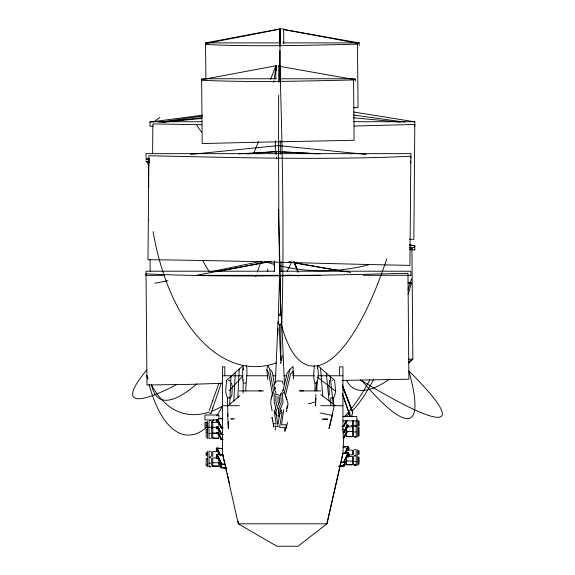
<?xml version="1.0" encoding="UTF-8"?>
<svg xmlns="http://www.w3.org/2000/svg" width="575" height="575" viewBox="0 0 575 575"><rect width="100%" height="100%" fill="white"/><g stroke="black" fill="none" stroke-linecap="round" stroke-linejoin="round"><path stroke-width="0.86" d="M293.085 375.425L293.085 366.455L289.929 369.366L287.126 373.218L283.022 390.468M293.408 379.09L293.408 371.198L290.634 373.764L285.437 395.578L287.09 400.207L285.229 394.572M274.541 260.935L274.469 271.695A255.185 3.04 88.7 0 1 274.196 261.941M275.288 154.208L275.382 140.76M275.82 78.876L275.914 65.421M152.612 153.561L152.857 123.913L201.854 124.746M277.818 334.923L278.005 328.684M278.192 322.446L279.45 279.666M315.869 394.457L315.438 405.95L315.927 398.317M275.332 383.043L277.977 322.604M229.72 404.275L230.999 376.467M224.811 375.77L224.811 366.857L222.424 366.857L222.424 453.38L238.273 523.803L276.877 546.25L297.994 546.25L326.931 523.803L342.937 453.38L343.455 442.57L342.937 428.662M237.842 397.411L239.222 369.107M233.817 400.811L235.297 372.622M316.006 390.914L316.66 381.311M317.544 368.208L317.723 365.592L334.693 380.391C334.758 386.156 336.907 392.603 333.622 397.85L333.622 405.713M352.583 414.28L352.719 412.289M243.088 368.065L242.6 371.845L242.837 380.212M270.962 400.15L270.732 403.233L272.061 410.773M272.658 394.127L273.003 391.632L274.153 393.623L274.261 402.435L275.799 408.056M267.77 379.428L266.915 369.984L267.605 365.262L269.495 368.553L273.527 391.043M275.569 407.905L274.857 412.282L275.698 413.253M276.64 409.235L275.82 414.266L277.279 415.941M278.94 408.847L278.221 413.274L279.5 414.747M278.142 423.682L279.773 413.957M282.152 412.124L279.594 427.376L284.884 427.34L284.884 431.358L285.66 427.994M334.176 405.713L329.044 428.662L332.875 413.31M342.937 453.38L326.931 523.803L238.273 523.803L238.273 521.13M219.334 466.842L218.73 466.555M286.594 408.674L287.378 405.296M286.336 411.729L288.068 404.268L287.356 401.019M287.565 422.402L286.192 428.317L286.192 424.774L281.542 424.81L283.712 409.652M284.431 392.445L289.929 369.366M216.66 419.958L216.236 421.698L217.098 419.879M216.236 429.043L216.66 427.304L217.098 427.218L216.725 428.397M220.527 455.242L217.098 448.083L216.66 448.162L216.236 449.902L217.142 451.317L216.236 449.902L217.098 448.083L222.403 448.572M272.27 394.062L271.069 399.388L271.695 397.361M282.67 391.582L283.324 389.412M225.206 464.305L221.591 463.989L216.538 456.191L217.098 454.43L223.28 455.005M216.912 456.011L216.236 457.24L217.142 458.663L216.236 457.24M216.725 458.821L217.098 457.643L216.66 457.729M218.874 383.259L209.228 410.521M255.782 276.654L256.371 274.965M257.312 272.054L261.129 261.072M210.809 413.892L221.26 383.209M245.805 390.914C245.69 382.418 247.803 374.152 246.546 365.592M316.983 390.914C316.293 383.209 319.484 375.798 317.723 368.065M271.903 396.685L272.327 395.528M277.948 405.821L279.565 401.99L279.198 396.592M278.53 408.839L281.24 402.442L280.65 393.839M280.693 408.286L282.986 402.867L282.368 393.782L284.28 392.013L285.437 395.578M280.83 411.599L281.498 410.025M346.2 420.641L343.534 426.212L346.229 420.648M347.336 424.824L343.534 432.781L347.35 424.824M343.613 437.913L346.603 431.537L343.534 437.898L347.746 431.53M344.734 453.675L348.098 446.502L348.543 446.581L348.967 448.32L347.602 450.455L348.967 448.32L346.006 448.514M342.801 453.344L348.098 452.848L348.967 454.667L347.588 456.794L348.967 454.667L348.543 452.927L348.098 452.848L343.613 462.415L340.479 462.702M344.36 464.514L343.613 466.109L339.113 466.512M344.835 431.437L343.915 432.853L344.734 431.272M344.835 436.547L343.915 437.963L344.734 436.389M344.677 453.668L348.098 446.502L342.801 446.998M348.098 452.848L343.534 462.401L348.666 454.617M344.296 464.507L343.534 466.095L344.993 463.982M344.734 464.104L343.972 465.7L339.207 466.124M344.734 464.586L343.972 466.181L339.207 466.605M287.126 271.321L291.863 261.683M278.81 415.897L279.529 414.46L278.832 409.429M280.471 413.705L281.096 412.455L280.492 408.077M342.204 426.463L343.972 426.298L344.878 424.875M343.972 432.86L344.878 431.444M348.967 425.054L343.613 432.795M343.972 437.978L344.878 436.554M348.967 455.666L348.055 457.082L348.967 455.666L348.292 454.43M344.878 464.277L343.915 465.685M344.878 464.758L343.915 466.167L344.835 464.751M343.613 426.226L347.286 420.555M342.046 426.377L343.915 426.283L344.835 424.868M345.453 453.229L348.666 448.27L348.098 446.502M346.826 460.668L343.613 465.635L339.113 466.03M280.859 393.746L281.987 392.33M229.037 390.827L242.794 376.028M226.615 380.391L243.146 365.592L243.146 369.955M228.023 405.713L239.818 395.737M153.503 122.087L159.843 117.422M280.787 362.502L280.794 363.256L280.83 324.185L281.218 323.89A220.822 64.874 -80.4 0 0 386.731 258.858M281.139 394.687L279.709 395.377L276.762 394.342M314.496 402.018L310.234 403.492L308.437 403.442M210.982 271.716L261.1 261.33M205.591 43.599L280.808 28.937M154.718 283.231L167.943 280.722M197.045 275.202L270.236 261.33M216.322 271.767L271.774 261.316M205.591 45.511L205.591 42.888L280.111 28.901M201.645 79.717L276.165 65.73M216.236 420.059L221.591 427.807L223.158 427.951M216.236 426.628L221.591 434.369L223.158 434.52M220.318 433.018L221.289 434.427L220.369 433.011M220.318 438.136L221.289 439.544L220.369 438.128M221.591 439.487L218.241 432.314L221.591 439.487L216.998 432.4M217.098 454.43L221.67 463.975L217.098 454.43L216.66 454.509L216.236 456.248L217.594 458.376L216.538 456.191M216.66 455.501L217.098 455.422M216.66 457.952L217.098 457.865M216.66 458.203L217.098 458.124M221.289 467.267L220.318 465.858M220.318 466.332L221.289 467.741L220.369 466.325M221.67 467.676L220.369 465.843M158.865 122.245L202.386 116.035M149.982 122.08L202.386 115.18M161.582 122.202L201.753 117.681M146.036 158.887L149.601 158.528M190.663 154.395L278.149 145.583L366.311 154.423M163.365 122.202L201.746 118.464M343.239 447.077L348.543 446.581M343.239 453.423L348.543 452.927M340.436 462.81L343.915 462.465M339.113 466.253L341.766 466.002M339.207 466.347L343.088 466.002M149.608 161.237L146.036 161.51L149.572 162.085M246.955 153.848L276.431 151.606L316.753 153.791M146.036 159.34L149.608 159.131M238.92 153.834L276.431 151.606A325.96 4.586 87.6 0 1 276.525 154.272M258.98 390.914L261.496 390.784M222.697 383.245L190.62 384.359L146.97 384.991L146.036 273.865C233.342 277.89 320.656 275.231 407.97 273.333L408.904 379.241L342.082 380.406M354.207 126.033L414.791 124.466L413.856 239.329L409.4 239.265M354.43 426.427L356.205 426.427M354.43 449.7L356.205 449.693L356.205 455.235L354.43 455.228M354.43 456.047L356.205 456.04L356.205 465.276L354.43 465.276M409.242 247.739L411.916 247.696L412.85 359.181A186.106 52.62 -60.7 0 1 408.387 363.515M353.69 107.712L358.053 107.647L357.513 44.16C306.87 45.296 256.227 46.891 205.591 44.476L205.879 79.271M408.394 359.253L412.85 359.181A340.041 91.166 -60.1 0 1 408.423 361.955M205.591 42.888L280.14 42.888M282.835 42.888L359.181 42.888L359.181 45.511M276.194 78.761L201.645 78.761L201.645 81.255M279.788 78.761L355.235 78.761L355.235 81.255M202.041 121.728L149.982 121.728L149.982 126.256L153.568 126.256M353.747 121.728L414.791 121.728L414.791 126.256M409.407 249.766L414.791 249.766M274.397 271.213L146.036 271.213L146.036 275.59M280.679 271.213L410.845 271.213L410.845 275.59M146.036 275.368L163.983 275.36M198.095 275.353L320.182 275.317M363.263 275.31L410.845 275.296M222.424 375.77L242.743 375.77M246.33 375.77L267.849 375.77M273.233 375.77L275.921 375.77M283.993 375.77L286.681 375.77M292.963 375.77L314.482 375.77M318.068 375.77L342.937 375.77M228.39 380.391L230.287 380.391M332.185 380.391L332.839 380.391M243.829 383.051L245.805 383.051M314.266 365.592C314.252 371.385 312.685 377.516 315.007 383.051L316.983 383.051M239.394 390.914L263.602 390.914M299.079 390.914L320.994 390.914M226.528 380.391C226.464 386.156 224.315 392.603 227.599 397.85L230.467 397.85L231.905 395.011L232.25 386.644L231.538 382.864M333.622 397.85L330.754 397.85L330.754 405.713M222.424 405.713L239.387 405.713M320.62 405.713L342.937 405.713M352.396 410.794L342.283 384.891M209.782 413.188L210.96 413.188M350.815 414.956L351.993 414.956L351.993 416.832M342.937 416.508L356.823 416.508L356.823 420.893L342.937 420.893M234.787 418.88L230.898 418.88L232.659 418.887M323.854 419.24L327.664 419.24L322.065 419.197M209.782 420.519L210.96 420.519M207.553 422.323L204.952 422.323L204.952 427.29L217.106 427.29M212.764 422.323L217.975 422.323M356.205 425.392L354.43 425.392M350.815 425.586L351.993 425.586M347.199 426.801L352.446 426.801L352.446 431.588L346.322 431.502M356.205 431.962L354.43 431.962M212.757 433.162L218.874 433.162M212.757 433.234L218.004 433.234M208.998 433.543L210.587 433.543M212.757 433.493L218.004 433.493M346.322 436.447L352.446 436.447M346.322 436.698L352.446 436.698L352.446 431.918M356.205 436.82L354.43 436.82M212.757 438.021L218.874 438.279L212.757 438.279L212.757 428.375M210.587 438.653L208.998 438.653L208.998 427.225M347.199 450.074L352.446 450.074L352.446 454.854L348.946 454.854M210.587 451.274L208.998 451.274L208.998 456.809L210.587 456.809M218.004 451.648L212.757 451.648L212.757 456.435M347.199 456.421L352.446 456.421L352.446 464.902L346.322 464.902M210.587 457.621L208.998 457.621L208.998 466.857L210.587 466.857M218.004 457.995L212.757 457.995L212.757 466.476L218.874 466.476M352.446 461.2L346.322 460.884M356.205 461.581L354.43 461.574M212.757 462.782L218.874 462.702M208.998 463.155L210.587 463.155M346.322 464.42L352.446 464.42M356.205 464.801L354.43 464.794M356.205 465.024L354.43 465.017M212.757 466.002L218.874 466.002M212.757 466.224L218.874 466.224M208.998 466.375L210.587 466.375M323.215 419.225L327.664 419.24M281.764 28.75L282.253 28.75M354.43 437.072L356.205 437.079L356.205 420.67M299.978 390.734L303.758 390.914M279.867 151.743L320.239 153.798M409.422 245.317L414.791 245.64L409.486 244.799M287.45 275.13L299.072 275.842M408.164 282.498L410.845 282.663L408.192 282.217M353.33 117.782L400.538 122.18M218.867 418.406L222.403 418.737M218.428 418.485L222.841 418.902M222.992 428.037L221.224 427.872L220.318 426.449M221.224 434.441L222.992 434.607M221.224 439.552L223.158 439.631M216.66 448.162L222.841 448.737M218.428 454.674L222.841 455.084M225.206 464.413L221.224 464.054L220.318 462.638M226.09 467.604L221.591 467.209L218.371 462.25M225.989 467.705L221.224 467.274L220.469 465.685M224.423 467.777L225.989 467.928M223.876 467.741L226.528 467.993M226.291 468.129L221.591 467.691L220.843 466.095M221.224 467.755L226.528 468.251M353.452 115L405.008 122.152M353.762 112.024L414.791 121.828M409.479 245.539L411.247 245.834M288.787 261.941L350.7 272.457M282.749 29.368L359.181 42.888M278.803 66.197L355.235 79.717M289.376 261.869L344.827 271.716M408.2 282.972L410.845 283.446M348.543 425.723L348.098 425.644L348.479 426.823M348.098 453.84L348.543 453.927M348.098 456.068L348.543 456.147M348.098 456.291L348.543 456.37M348.098 456.55L348.543 456.629M283.453 29.426L358.297 43.434M320.153 412.994L331.567 415.251M320.764 394.565L335.283 405.713M317.414 377.128L335.124 390.827M220.369 426.442L221.289 427.857L220.469 426.283M216.538 449.844L219.751 454.811M220.369 462.631L221.289 464.047L220.469 462.465M202.407 260.353L209.243 271.853M270.724 369.653L272.37 372.521L274.562 384.74M266.915 369.984L268.582 372.88L272.385 394.069M274.519 389.857L275.827 392.128L275.95 402.133L277.761 408.775M219.384 462.422L221.67 467.195L219.348 462.429M217.098 448.083L220.469 455.249M298.001 272.04L294.019 261.776L298.08 272.061M294.019 261.769L297.915 271.759M342.391 385.818L352.13 410.794M342.463 386.364L352.547 412.289M342.283 393.365L350.218 416.207M342.312 393.961L350.146 416.588M283.31 384.366L282.361 381.275L278.271 380.83L275.554 381.484L273.729 385.178L274.951 388.592L274.828 387.076M278.631 404.117L277.984 401.731L277.919 396.506M222.424 453.38L226.751 471.615M227.161 473.354L229.626 483.769M272.701 420.907L272.025 417.191L273.75 426.887L273.578 423.43L276.151 424.106L274.239 410.665M278.717 415.186L278.968 416.961M276.287 414.029L278.099 426.765L275.166 425.989L275.368 429.927M278.659 95.227A495.233 10.091 -89.1 0 0 281.714 322.129L284.46 383.935M330.266 376.532L333.126 404.06M326.291 373.067L329.044 400.926M320.541 368.05L322.798 396.132M274.836 387.313L275.022 389.828M227.585 413.418L228.376 428.662L228.153 421.604M329.317 395.011L328.972 386.644L329.683 380.391M227.65 405.713L227.987 416.307M279.723 65.421L279.817 78.876M280.248 140.76L280.341 154.208M281.096 261.833L281.168 271.695M150.075 259.684L150.168 271.105M283.669 28.851L283.762 43.211M414.791 245.467L414.791 250.082M410.845 157.96L410.845 153.654L146.036 153.654L146.036 157.96M359.066 420.9L359.066 425.989M359.066 427.469L359.066 436.03M359.066 450.743L359.066 454.185M359.066 457.089L359.066 464.233M358.412 420.9L358.412 425.989M358.412 427.469L358.412 436.03M358.412 450.743L358.412 454.185M358.412 457.089L358.412 464.233M357.707 419.858L357.707 437.079M357.707 449.693L357.707 455.235M357.707 456.04L357.707 465.276M353.546 420.555L353.546 426.334M353.546 426.801L353.546 431.588M353.546 431.997L353.546 436.619M353.546 450.074L353.546 454.854M353.546 456.421L353.546 464.823M352.446 420.555L352.446 426.657M349.054 412.85L349.054 413.425M346.322 422.007L346.322 424.321M346.322 428.576L346.322 430.387M346.322 430.883L346.322 431.264M346.322 433.687L346.322 435.505M346.322 436.001L346.322 436.382M346.322 451.842L346.322 453.086M346.322 458.189L346.322 460.007M346.322 461.409L346.322 463.227M346.322 463.723L346.322 464.578M344.554 423.904L344.554 425.184M344.554 430.474L344.554 431.753M344.554 435.591L344.554 436.871M344.554 460.086L344.554 461.366M344.554 463.306L344.554 465.067M342.937 430.387L342.937 366.857L339.588 366.857L339.588 375.77M315.007 383.051L315.007 390.914M243.146 379.565L243.146 392.912M227.599 397.85L227.599 405.713M220.642 426.01L220.642 426.765M220.642 432.58L220.642 433.327M220.642 437.165L220.642 438.358M220.642 462.199L220.642 462.947M220.642 464.887L220.642 466.555M218.874 423.006L218.874 425.399M218.874 430.15L218.874 432.465M218.874 435.268L218.874 437.575M218.874 451.972L218.874 454.66M218.874 458.318L218.874 458.692M218.874 459.77L218.874 461.581M218.874 462.99L218.874 465.678M212.728 400.459L212.728 401.027M212.728 407.783L212.728 408.358M212.757 421.813L212.757 426.592M212.757 427.038L212.757 428.231M211.658 421.813L211.658 426.592M211.658 427.038L211.658 428.152M211.658 428.375L211.658 433.162M211.658 433.816L211.658 438.279M211.658 451.727L211.658 456.435M211.658 458.074L211.658 466.002M208.998 421.432L208.998 426.973M207.496 421.432L207.496 426.973M207.496 427.225L207.496 438.653M207.496 451.274L207.496 456.809M207.496 457.621L207.496 466.857M206.792 422.481L206.792 422.984M206.792 425.062L206.792 425.694M206.792 429.043L206.792 429.906M206.792 431.99L206.792 432.493M206.792 453.179L206.792 453.596M206.792 454.487L206.792 454.904M206.792 458.663L206.792 459.166M206.792 464.823L206.792 465.333M206.138 422.481L206.138 425.924M206.138 426.844L206.138 427.563M206.138 429.043L206.138 437.611M206.138 452.317L206.138 455.767M206.138 458.663L206.138 465.808M411.542 278.897A175.346 39.222 -73.1 0 1 407.991 289.735M369.905 379.845A175.346 39.222 -73.1 0 1 344.073 416.767M411.542 282.648A138.64 30.633 -72.7 0 1 408.077 294.177M373.829 379.083A138.64 30.633 -72.7 0 1 352.863 410.378M350.211 412.987A138.64 30.633 -72.7 0 1 344.899 416.911M360.295 379.881A342.535 30.238 36.9 0 0 408.904 370.976A425.313 49.371 61 0 1 361.51 380.255M282.167 355.443A90.857 2.465 -90 0 1 279.385 324.365M281.218 323.89A1.905 1.826 0 0 0 281.779 322.604A1170.082 73.341 84.9 0 0 279.86 65.392M280.83 324.185A1.905 1.826 0 0 1 278.53 321.317M281.527 321.691A1.905 1.826 0 0 1 281.714 322.129M388.923 379.565A186.106 52.62 -60.7 0 1 346.581 380.197M211.6 411.247A221.044 93.517 -75.4 0 0 222.424 406.122A127.276 51.664 -87.4 0 1 216.545 415.862M209.314 412.045A221.044 93.517 -75.4 0 1 151.132 384.409M148.055 378.177A221.044 93.517 -75.4 0 1 146.97 375.712A127.276 51.664 -87.4 0 0 147.775 379.248M213.85 419.534A127.276 51.664 -87.4 0 1 211.578 422.287M207.352 426.628A127.276 51.664 -87.4 0 1 149.076 384.416M276.316 70.725A182.562 3.86 88.7 0 1 275.978 65.399A187.292 57.982 -81.4 0 1 270.509 79.285M279.924 28.822A182.562 3.86 88.7 0 1 279.752 70.164M201.674 132.164A187.292 57.982 -81.4 0 1 196.506 124.603M275.978 65.399A232.961 124.337 84.6 0 1 274.261 78.876M273.995 80.651A232.961 124.337 84.6 0 1 273.722 82.419M258.398 141.687A232.961 124.337 84.6 0 1 253.453 153.654M279.975 46.108A273.844 10.86 88.1 0 0 279.86 28.851A203.061 3.658 89.6 0 0 279.953 43.758M279.989 50.528A273.844 10.86 88.1 0 1 279.924 82.103M414.791 246.697A294.652 230.906 -83.9 0 1 410.061 249.162M368.676 264.823A294.652 230.906 -83.9 0 1 280.456 265.945M274.354 264.399A294.652 230.906 -83.9 0 1 264.931 261.56M148.824 165.305A294.652 230.906 -83.9 0 1 146.036 160.677M276.618 156.932A325.96 4.586 87.6 0 1 276.676 158.693M278.343 209.458A325.96 4.586 87.6 0 1 280.701 315.423M278.702 82.189A495.233 10.091 -89.1 0 1 278.767 65.342M276.69 362.76A190.196 106.713 -90 0 1 153.123 231.632M148.702 187.349A190.196 106.713 -90 0 1 148.903 160.497M283.403 41.299A214.259 110.831 -90 0 1 283.604 43.082M267.799 271.608A166.017 6.993 89.9 0 1 267.648 269.057M410.845 161.05A220.822 64.874 -80.4 0 1 410.385 163.688M196.787 383.87A207.64 49.213 -62.3 0 1 151.671 385.279M176.518 384.632A163.702 24.358 -37.1 0 1 146.812 369.962M148.343 220.088L147.969 259.735C235.312 260.497 322.589 263.752 409.91 265.377L410.845 156.263C323.538 160.217 236.224 157.6 148.903 155.739L148.343 220.088M345.482 461.646L343.534 465.621L345.438 461.639M221.67 427.793L217.846 419.836L221.67 427.793M221.67 434.355L217.846 426.406L221.67 434.355M252.827 142.334L202.184 143.556L201.645 80.27C252.281 82.563 302.924 81.046 353.567 79.968L354.107 140.286L252.827 142.334M218.838 414.999L204.952 414.999L204.952 419.958L218.838 419.958L218.838 414.999M217.616 433.873L216.696 432.45L217.594 433.873M279.206 315.387A0.949 0.913 0 0 0 280.794 314.985A0.949 0.913 0 0 0 279.63 313.864A0.949 0.913 0 0 0 279.206 315.387"/></g></svg>
